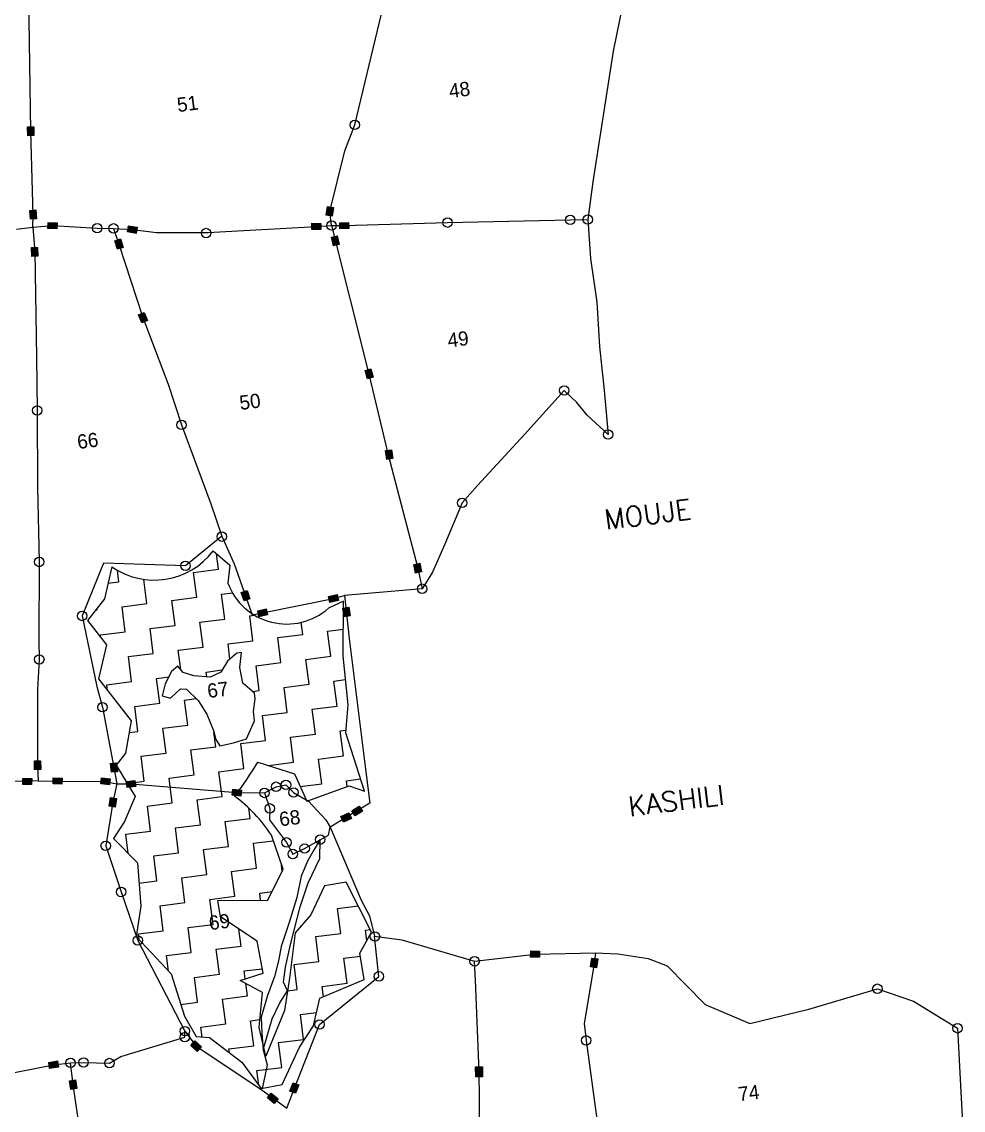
# Model space of a CAD drawing. Header units: metres. Extents: x 319146 to 321938, y 1851057 to 1854971.
# Drawn here: x 320727 to 321933, y 1852111 to 1853503 of the extents above; entities that cross this region are included whole.
import ezdxf

# ---------------------------------------------------------------- set-up
doc = ezdxf.new("R2010")
doc.units = ezdxf.units.M
doc.header["$LTSCALE"] = 0.3
for name, color, linetype in [('LINE_WATER', 4, 'Continuous'), ('POLY_HATCH', 12, 'Continuous'), ('POLY_PARCEL', 6, 'Continuous'), ('POLY_WATER', 4, 'Continuous'), ('TEXT_MAPOUT', 7, 'Continuous'), ('TEXT_PARCEL', 7, 'Continuous'), ('V_BOUND_LINE', 7, 'Continuous')]:
    doc.layers.add(name, color=color, linetype=linetype)
doc.styles.get("Standard").update_dxf_attribs({"font": 'simplex.shx'})
doc.styles.add('TEXT_MAP', font='')
doc.styles.get('TEXT_MAP').set_extended_font_data('Kruti Dev 050')

msp = doc.modelspace()

# ---------------------------------------------------------------- hatches: boundary and pattern name
for points in [[(320735.2, 1853357.5), (320743, 1853357.7), (320742.7, 1853369), (320734.9, 1853368.8)], [(320738.8, 1853250.7), (320746.5, 1853251.4), (320745.5, 1853262.6), (320737.7, 1853261.9)], [(321126.7, 1853265.6), (321119, 1853267), (321117, 1853255.9), (321124.6, 1853254.5)], [(320772.3, 1853238.4), (320772.6, 1853246.2), (320761.4, 1853246.7), (320761, 1853239)], [(320874, 1853232.7), (320875.3, 1853240.4), (320864.2, 1853242.3), (320862.9, 1853234.6)], [(321110.1, 1853237.7), (321110.2, 1853245.5), (321098.9, 1853245.6), (321098.8, 1853237.8)], [(321146, 1853238.9), (321145.8, 1853246.7), (321134.5, 1853246.3), (321134.8, 1853238.5)], [(321126.4, 1853216.8), (321133.9, 1853218.5), (321131.4, 1853229.5), (321123.8, 1853227.8)], [(320740.2, 1853203.2), (320748, 1853203.4), (320747.8, 1853214.6), (320740, 1853214.5)], [(320849.9, 1853212.4), (320857.3, 1853214.8), (320853.8, 1853225.5), (320846.4, 1853223.1)], [(320881.2, 1853118.2), (320888.4, 1853121.2), (320884, 1853131.6), (320876.8, 1853128.6)], [(321170.1, 1853046.5), (321177.5, 1853048.7), (321174.4, 1853059.5), (321166.9, 1853057.3)], [(321200.9, 1852955.8), (321193.1, 1852954.8), (321194.7, 1852943.6), (321202.4, 1852944.7)], [(321231.5, 1852798.1), (321239.2, 1852799.6), (321237, 1852810.7), (321229.4, 1852809.2)], [(321012.3, 1852762.4), (321019.6, 1852765), (321015.8, 1852775.7), (321008.5, 1852773.1)], [(321132.9, 1852762.9), (321131.2, 1852770.5), (321120.2, 1852768.1), (321121.9, 1852760.5)], [(321042.1, 1852744.7), (321040.5, 1852752.3), (321029.5, 1852749.9), (321031.1, 1852742.3)], [(321140.2, 1852742.1), (321147.9, 1852743.3), (321146.1, 1852754.4), (321138.4, 1852753.2)], [(320743.9, 1852546.5), (320751.7, 1852546.6), (320751.6, 1852557.8), (320743.8, 1852557.8)], [(320842.2, 1852543.2), (320850, 1852544), (320848.8, 1852555.2), (320841, 1852554.4)], [(320728.9, 1852535.5), (320728.8, 1852527.7), (320740, 1852527.5), (320740.2, 1852535.3)], [(320778.8, 1852527.9), (320779.1, 1852535.7), (320767.8, 1852536.1), (320767.5, 1852528.4)], [(320839.9, 1852527.2), (320840.7, 1852534.9), (320829.5, 1852536.1), (320828.7, 1852528.3)], [(320873.3, 1852525.2), (320872.4, 1852532.9), (320861.2, 1852531.5), (320862.2, 1852523.8)], [(321008.1, 1852512.7), (321008.9, 1852520.5), (320997.8, 1852521.7), (320996.9, 1852514)], [(320839.3, 1852500), (320847, 1852498.7), (320848.8, 1852509.8), (320841.1, 1852511.1)], [(321149.6, 1852484.3), (321146.2, 1852491.4), (321136, 1852486.6), (321139.4, 1852479.5)], [(321163.6, 1852493.5), (321159.4, 1852500.1), (321149.9, 1852494.1), (321154.1, 1852487.5)], [(321390.2, 1852306.7), (321390.4, 1852314.5), (321379.1, 1852314.7), (321378.9, 1852306.9)], [(321455.6, 1852294.4), (321463.3, 1852293.2), (321464.9, 1852304.4), (321457.2, 1852305.5)], [(320952.1, 1852186.1), (320957.4, 1852191.9), (320949, 1852199.5), (320943.8, 1852193.7)], [(320774.3, 1852166.2), (320773.1, 1852173.9), (320761.9, 1852172.1), (320763.1, 1852164.4)], [(321317.3, 1852166.5), (321308.5, 1852166.4), (321308.7, 1852153.7), (321317.4, 1852153.8)], [(320790.4, 1852137.6), (320798.1, 1852138.8), (320796.4, 1852150), (320788.7, 1852148.7)], [(321070.7, 1852135.4), (321078, 1852132.6), (321082, 1852143.2), (321074.7, 1852145.9)], [(321050.7, 1852119.5), (321055.6, 1852125.6), (321046.8, 1852132.6), (321041.9, 1852126.6)]]:
    msp.add_hatch(color=256).paths.add_polyline_path(points)

# ---------------------------------------------------------------- linework, layer by layer
for points in [[(320742.7, 1853369), (320743, 1853357.7), (320735.2, 1853357.5), (320734.9, 1853368.8)], [(320745.5, 1853262.6), (320746.5, 1853251.4), (320738.8, 1853250.7), (320737.7, 1853261.9)], [(321117, 1853255.9), (321119, 1853267), (321126.7, 1853265.6), (321124.6, 1853254.5)], [(320761.4, 1853246.7), (320772.6, 1853246.2), (320772.3, 1853238.4), (320761, 1853239)], [(320864.2, 1853242.3), (320875.3, 1853240.4), (320874, 1853232.7), (320862.9, 1853234.6)], [(321098.9, 1853245.6), (321110.2, 1853245.5), (321110.1, 1853237.7), (321098.8, 1853237.8)], [(321134.5, 1853246.3), (321145.8, 1853246.7), (321146, 1853238.9), (321134.8, 1853238.5)], [(321131.4, 1853229.5), (321133.9, 1853218.5), (321126.4, 1853216.8), (321123.8, 1853227.8)], [(320747.8, 1853214.6), (320748, 1853203.4), (320740.2, 1853203.2), (320740, 1853214.5)], [(320853.8, 1853225.5), (320857.3, 1853214.8), (320849.9, 1853212.4), (320846.4, 1853223.1)], [(320884, 1853131.6), (320888.4, 1853121.2), (320881.2, 1853118.2), (320876.8, 1853128.6)], [(321174.4, 1853059.5), (321177.5, 1853048.7), (321170.1, 1853046.5), (321166.9, 1853057.3)], [(321194.7, 1852943.6), (321193.1, 1852954.8), (321200.9, 1852955.8), (321202.4, 1852944.7)], [(321237, 1852810.7), (321239.2, 1852799.6), (321231.5, 1852798.1), (321229.4, 1852809.2)], [(321015.8, 1852775.7), (321019.6, 1852765), (321012.3, 1852762.4), (321008.5, 1852773.1)], [(321120.2, 1852768.1), (321131.2, 1852770.5), (321132.9, 1852762.9), (321121.9, 1852760.5)], [(321029.5, 1852749.9), (321040.5, 1852752.3), (321042.1, 1852744.7), (321031.1, 1852742.3)], [(321146.1, 1852754.4), (321147.9, 1852743.3), (321140.2, 1852742.1), (321138.4, 1852753.2)], [(320751.6, 1852557.8), (320751.7, 1852546.6), (320743.9, 1852546.5), (320743.8, 1852557.8)], [(320848.8, 1852555.2), (320850, 1852544), (320842.2, 1852543.2), (320841, 1852554.4)], [(320740, 1852527.5), (320728.8, 1852527.7), (320728.9, 1852535.5), (320740.2, 1852535.3)], [(320767.8, 1852536.1), (320779.1, 1852535.7), (320778.8, 1852527.9), (320767.5, 1852528.4)], [(320829.5, 1852536.1), (320840.7, 1852534.9), (320839.9, 1852527.2), (320828.7, 1852528.3)], [(320861.2, 1852531.5), (320872.4, 1852532.9), (320873.3, 1852525.2), (320862.2, 1852523.8)], [(320997.8, 1852521.7), (321008.9, 1852520.5), (321008.1, 1852512.7), (320996.9, 1852514)], [(320848.8, 1852509.8), (320847, 1852498.7), (320839.3, 1852500), (320841.1, 1852511.1)], [(321136, 1852486.6), (321146.2, 1852491.4), (321149.6, 1852484.3), (321139.4, 1852479.5)], [(321149.9, 1852494.1), (321159.4, 1852500.1), (321163.6, 1852493.5), (321154.1, 1852487.5)], [(321379.1, 1852314.7), (321390.4, 1852314.5), (321390.2, 1852306.7), (321378.9, 1852306.9)], [(321464.9, 1852304.4), (321463.3, 1852293.2), (321455.6, 1852294.4), (321457.2, 1852305.5)], [(320949, 1852199.5), (320957.4, 1852191.9), (320952.1, 1852186.1), (320943.8, 1852193.7)], [(320761.9, 1852172.1), (320773.1, 1852173.9), (320774.3, 1852166.2), (320763.1, 1852164.4)], [(321308.7, 1852153.7), (321308.5, 1852166.4), (321317.3, 1852166.5), (321317.4, 1852153.8)], [(320796.4, 1852150), (320798.1, 1852138.8), (320790.4, 1852137.6), (320788.7, 1852148.7)], [(321082, 1852143.2), (321078, 1852132.6), (321070.7, 1852135.4), (321074.7, 1852145.9)], [(321046.8, 1852132.6), (321055.6, 1852125.6), (321050.7, 1852119.5), (321041.9, 1852126.6)]]:
    msp.add_lwpolyline(points, close=True)
for centre in [(321153.7, 1853371.5), (321451.9, 1853250.3), (320824, 1853239.3), (320844.9, 1853239.1), (321124, 1853242.6), (321272.6, 1853246.4), (321429.5, 1853249.9), (320963.5, 1853233.1), (321421.9, 1853031.7), (320747.3, 1853006.1), (320932, 1852987.7), (321478, 1852975.3), (321291.1, 1852887.8), (320983.5, 1852844.7), (320749.8, 1852812.3), (320937, 1852807.5), (321240, 1852778.1), (320804.7, 1852743.2), (320749.9, 1852687.6), (320830.8, 1852626.5), (321065.7, 1852527.1), (321038, 1852516.8), (321053, 1852524.8), (321075.4, 1852517.4), (321045, 1852497.1), (321109.5, 1852457.1), (320834.9, 1852449.2), (321066.4, 1852453.6), (321089.6, 1852445.8), (321074.3, 1852438.7), (320854.6, 1852390.1), (321179.6, 1852333.2), (320875.9, 1852328.1), (321307.2, 1852301.4), (321184.6, 1852282.2), (321822.7, 1852266.4), (321108.6, 1852220.6), (320936.3, 1852212.2), (321925.4, 1852215.7), (320936.1, 1852204.5), (321449.9, 1852200.3), (320790, 1852171.5), (320806.5, 1852172.1), (320839.6, 1852171.3)]:
    msp.add_circle(centre, 6.03)
at = {"layer": 'LINE_WATER'}
for p, q in [((321036.4, 1852188.2), (321041.5, 1852168.9)), ((321041.5, 1852168.9), (321038.5, 1852154.5)), ((321038.5, 1852154.5), (321035.1, 1852138.9))]:
    msp.add_line(p, q, dxfattribs=at)
at = {"layer": 'POLY_HATCH'}
for p, q in [((320972.5, 1852826.5), (320993.7, 1852808.1)), ((320842.6, 1852806.2), (320833.5, 1852765.2)), ((320993.7, 1852808.1), (320991.3, 1852785.3)), ((320833.5, 1852765.2), (320811.5, 1852737.6)), ((321139.5, 1852762.1), (321120, 1852753.2)), ((321139, 1852692.4), (321139.5, 1852762.1)), ((320811.5, 1852737.6), (320836.1, 1852706.5)), ((320836.1, 1852706.5), (320825.5, 1852662.7)), ((320990.9, 1852685.5), (320982.4, 1852671.2)), ((321002.8, 1852695.8), (320990.9, 1852685.5)), ((321008.6, 1852696.5), (321002.8, 1852695.8)), ((321006.6, 1852677.2), (321008.6, 1852696.5)), ((321145.1, 1852629.7), (321139, 1852692.4)), ((320919.2, 1852672), (320910.9, 1852656.2)), ((320927.1, 1852678.8), (320919.2, 1852672)), ((320934, 1852670.9), (320927.1, 1852678.8)), ((321010.6, 1852657.2), (321006.6, 1852677.2)), ((320825.5, 1852662.7), (320867.3, 1852609)), ((320947.8, 1852666.8), (320934, 1852670.9)), ((320968.5, 1852665), (320947.8, 1852666.8)), ((320982.4, 1852671.2), (320968.5, 1852665)), ((320910.9, 1852656.2), (320907, 1852641.1)), ((320917.7, 1852638), (320930.8, 1852650)), ((320930.8, 1852650), (320938.2, 1852649.5)), ((320938.2, 1852649.5), (320953.2, 1852635.2)), ((321025.5, 1852644.4), (321010.6, 1852657.2)), ((321026.4, 1852637.2), (321025.5, 1852644.4)), ((320907, 1852641.1), (320917.7, 1852638)), ((320953.2, 1852635.2), (320964.3, 1852617.6)), ((321024.1, 1852620.8), (321026.4, 1852637.2)), ((321142.5, 1852593.7), (321145.1, 1852629.7)), ((320964.3, 1852617.6), (320972.8, 1852596.6)), ((321025.5, 1852609.2), (321024.1, 1852620.8)), ((320867.3, 1852609), (320860.2, 1852567.9)), ((321015.3, 1852585.9), (321025.5, 1852609.2)), ((320972.8, 1852596.6), (320975.7, 1852585.3)), ((321166, 1852518.9), (321142.5, 1852593.7)), ((320975.7, 1852585.3), (320981.2, 1852577.2)), ((320981.2, 1852577.2), (320998.3, 1852580.8)), ((320998.3, 1852580.8), (321015.3, 1852585.9)), ((320860.2, 1852567.9), (320848.2, 1852552.5)), ((320848.2, 1852552.5), (320872.5, 1852512.3)), ((321029.5, 1852556.4), (321076.6, 1852541.3)), ((321076.6, 1852541.3), (321092.3, 1852506.5)), ((321092.3, 1852506.5), (321146.6, 1852525.8)), ((321146.6, 1852525.8), (321166, 1852518.9)), ((320872.5, 1852512.3), (320858.9, 1852480.2)), ((320858.9, 1852480.2), (320844.7, 1852458.4)), ((321062, 1852419.2), (321047, 1852462.8)), ((320844.7, 1852458.4), (320875.4, 1852427.4)), ((320875.4, 1852427.4), (320879.8, 1852371.9)), ((321042.6, 1852379.5), (321062, 1852419.2)), ((321115.1, 1852398.1), (321097.6, 1852360.9)), ((321142.7, 1852402.8), (321115.1, 1852398.1)), ((321175.3, 1852338.9), (321142.7, 1852402.8)), ((320978.3, 1852379.2), (321042.6, 1852379.5)), ((320982, 1852358.3), (320978.3, 1852379.2)), ((320879.8, 1852371.9), (320873.8, 1852333.2)), ((321028.6, 1852327), (320982, 1852358.3)), ((321097.6, 1852360.9), (321077.6, 1852337.7)), ((321077.6, 1852337.7), (321070.3, 1852280)), ((321160.3, 1852311.8), (321175.3, 1852338.9)), ((320873.8, 1852333.2), (320918.7, 1852285.2)), ((321036.4, 1852286.2), (321028.6, 1852327)), ((321165.7, 1852278.3), (321160.3, 1852311.8)), ((320918.7, 1852285.2), (320935.7, 1852231.3)), ((321007.1, 1852276.9), (321036.4, 1852286.2)), ((321035.8, 1852261.4), (321007.1, 1852276.9)), ((321070.3, 1852280), (321063.9, 1852238.3)), ((321109, 1852254.1), (321165.7, 1852278.3)), ((321031.3, 1852216.8), (321035.8, 1852261.4)), ((321101, 1852218.9), (321109, 1852254.1)), ((320935.7, 1852231.3), (320950.7, 1852205.1)), ((321063.9, 1852238.3), (321040.1, 1852180)), ((321040.1, 1852180), (321031.3, 1852216.8)), ((321083.1, 1852191.5), (321101, 1852218.9)), ((320950.7, 1852205.1), (320967.8, 1852203.9)), ((320967.8, 1852203.9), (321009.1, 1852172.6)), ((321060.9, 1852143.9), (321083.1, 1852191.5)), ((321009.1, 1852172.6), (321034.1, 1852138.6)), ((321034.1, 1852138.6), (321060.9, 1852143.9))]:
    msp.add_line(p, q, dxfattribs=at)
at = {"layer": 'POLY_HATCH', "linetype": 'Continuous'}
for p, q in [((320979.3, 1852803), (320976.8, 1852822.8)), ((320851.8, 1852786.8), (320849.9, 1852801.6)), ((320947.4, 1852799), (320979.3, 1852803)), ((320951.5, 1852767.1), (320947.4, 1852799)), ((320837.9, 1852785), (320851.8, 1852786.8)), ((320887.7, 1852759), (320883.8, 1852790)), ((320983.3, 1852771.1), (320997.2, 1852772.9)), ((320987.4, 1852739.3), (320983.3, 1852771.1)), ((320855.9, 1852754.9), (320887.7, 1852759)), ((320859.9, 1852723.1), (320855.9, 1852754.9)), ((320919.6, 1852763), (320951.5, 1852767.1)), ((320923.7, 1852731.2), (320919.6, 1852763)), ((320821.9, 1852750.6), (320824, 1852750.9)), ((320824, 1852750.9), (320823.7, 1852752.9)), ((321019.3, 1852743.3), (321025.7, 1852744.2)), ((321023.3, 1852711.5), (321019.3, 1852743.3)), ((320891.8, 1852727.1), (320923.7, 1852731.2)), ((320895.8, 1852695.2), (320891.8, 1852727.1)), ((320955.5, 1852735.2), (320987.4, 1852739.3)), ((320959.6, 1852703.4), (320955.5, 1852735.2)), ((321087.1, 1852719.6), (321085.1, 1852735.1)), ((320828.1, 1852719), (320859.9, 1852723.1)), ((320828.4, 1852716.3), (320828.1, 1852719)), ((321055.2, 1852715.5), (321087.1, 1852719.6)), ((321059.2, 1852683.7), (321055.2, 1852715.5)), ((321118.9, 1852723.6), (321139.3, 1852726.2)), ((321123, 1852691.8), (321118.9, 1852723.6)), ((320927.7, 1852699.3), (320959.6, 1852703.4)), ((320930.9, 1852674.6), (320927.7, 1852699.3)), ((320991.5, 1852707.4), (321023.3, 1852711.5)), ((320993.9, 1852688.1), (320991.5, 1852707.4)), ((320831.4, 1852687), (320832.1, 1852687.1)), ((320832.1, 1852687.1), (320831.9, 1852689)), ((320864, 1852691.2), (320895.8, 1852695.2)), ((320868, 1852659.3), (320864, 1852691.2)), ((321091.1, 1852687.7), (321123, 1852691.8)), ((321095.2, 1852655.8), (321091.1, 1852687.7)), ((320963.6, 1852671.5), (320984.1, 1852674.1)), ((320964.4, 1852665.4), (320963.6, 1852671.5)), ((321027.4, 1852679.6), (321059.2, 1852683.7)), ((321031.4, 1852647.7), (321027.4, 1852679.6)), ((320836.2, 1852655.3), (320868, 1852659.3)), ((320899.9, 1852663.4), (320915.8, 1852665.4)), ((320904, 1852631.5), (320899.9, 1852663.4)), ((321127, 1852659.9), (321142, 1852661.8)), ((321131.1, 1852628), (321127, 1852659.9)), ((320837.1, 1852647.8), (320836.2, 1852655.3)), ((321022.9, 1852646.6), (321031.4, 1852647.7)), ((321063.3, 1852651.8), (321095.2, 1852655.8)), ((321067.4, 1852619.9), (321063.3, 1852651.8)), ((320872.1, 1852627.5), (320904, 1852631.5)), ((320935.8, 1852635.6), (320950.9, 1852637.5)), ((320939.9, 1852603.7), (320935.8, 1852635.6)), ((320876.1, 1852595.6), (320872.1, 1852627.5)), ((321035.5, 1852615.9), (321067.4, 1852619.9)), ((321039.5, 1852584), (321035.5, 1852615.9)), ((321099.2, 1852624), (321131.1, 1852628)), ((321103.3, 1852592.1), (321099.2, 1852624)), ((320908, 1852599.6), (320939.9, 1852603.7)), ((320864.7, 1852594.1), (320876.1, 1852595.6)), ((320912.1, 1852567.8), (320908, 1852599.6)), ((320975.8, 1852575.9), (320973.5, 1852594.1)), ((321071.4, 1852588), (321103.3, 1852592.1)), ((321075.5, 1852556.2), (321071.4, 1852588)), ((321135.2, 1852596.2), (321142.8, 1852597.1)), ((321139.2, 1852564.3), (321135.2, 1852596.2)), ((320943.9, 1852571.8), (320975.8, 1852575.9)), ((321007.7, 1852579.9), (321039.5, 1852584)), ((321011.7, 1852548.1), (321007.7, 1852579.9)), ((320880.2, 1852563.7), (320912.1, 1852567.8)), ((320884.3, 1852531.8), (320880.2, 1852563.7)), ((320948, 1852540), (320943.9, 1852571.8)), ((321107.3, 1852560.2), (321139.2, 1852564.3)), ((321111.4, 1852528.4), (321107.3, 1852560.2)), ((320979.9, 1852544), (321011.7, 1852548.1)), ((321043.6, 1852552.1), (321075.5, 1852556.2)), ((321043.6, 1852551.8), (321043.6, 1852552.1)), ((320916.1, 1852535.9), (320948, 1852540)), ((320920.2, 1852504), (320916.1, 1852535.9)), ((320983.9, 1852512.1), (320979.9, 1852544)), ((321143.3, 1852532.4), (321161, 1852534.7)), ((321144.2, 1852524.9), (321143.3, 1852532.4)), ((320862.4, 1852529.1), (320884.3, 1852531.8)), ((321084, 1852524.9), (321111.4, 1852528.4)), ((320952, 1852508.1), (320983.9, 1852512.1)), ((320956.1, 1852476.2), (320952, 1852508.1)), ((320888.3, 1852500), (320920.2, 1852504)), ((320892.4, 1852468.1), (320888.3, 1852500)), ((321019.8, 1852484.3), (321018.2, 1852497.3)), ((320988, 1852480.3), (321019.8, 1852484.3)), ((320992, 1852448.4), (320988, 1852480.3)), ((320860.5, 1852464.1), (320892.4, 1852468.1)), ((320863.6, 1852439.3), (320860.5, 1852464.1)), ((320924.2, 1852472.2), (320956.1, 1852476.2)), ((320928.3, 1852440.3), (320924.2, 1852472.2)), ((321023.9, 1852452.5), (321049.4, 1852455.7)), ((321028, 1852420.6), (321023.9, 1852452.5)), ((320896.4, 1852436.2), (320928.3, 1852440.3)), ((320900.5, 1852404.4), (320896.4, 1852436.2)), ((320960.2, 1852444.3), (320992, 1852448.4)), ((320964.2, 1852412.5), (320960.2, 1852444.3)), ((321059.8, 1852424.6), (321060.1, 1852424.7)), ((321060.8, 1852416.8), (321059.8, 1852424.6)), ((320932.3, 1852408.4), (320964.2, 1852412.5)), ((320936.4, 1852376.6), (320932.3, 1852408.4)), ((320996.1, 1852416.5), (321028, 1852420.6)), ((321000.1, 1852384.7), (320996.1, 1852416.5)), ((320877.5, 1852401.4), (320900.5, 1852404.4)), ((320968.3, 1852380.6), (321000.1, 1852384.7)), ((320972.3, 1852348.7), (320968.3, 1852380.6)), ((321032, 1852388.7), (321048.1, 1852390.8)), ((321033.2, 1852379.5), (321032, 1852388.7)), ((320904.5, 1852372.5), (320936.4, 1852376.6)), ((320908.6, 1852340.6), (320904.5, 1852372.5)), ((321099.8, 1852365), (321099.7, 1852365.4)), ((321131.7, 1852369), (321158.2, 1852372.4)), ((321135.7, 1852337.1), (321131.7, 1852369)), ((321099.5, 1852364.9), (321099.8, 1852365)), ((320876.7, 1852336.6), (320908.6, 1852340.6)), ((320940.5, 1852344.7), (320972.3, 1852348.7)), ((320944.5, 1852312.8), (320940.5, 1852344.7)), ((321008.2, 1852320.9), (321005.5, 1852342.5)), ((321167.6, 1852341.2), (321173.7, 1852342)), ((321169.3, 1852328), (321167.6, 1852341.2)), ((320877.7, 1852329.1), (320876.7, 1852336.6)), ((321103.9, 1852333.1), (321135.7, 1852337.1)), ((321107.9, 1852301.2), (321103.9, 1852333.1)), ((320912.6, 1852308.8), (320944.5, 1852312.8)), ((320976.4, 1852316.9), (321008.2, 1852320.9)), ((320980.4, 1852285), (320976.4, 1852316.9)), ((320915.2, 1852289), (320912.6, 1852308.8)), ((321076, 1852297.2), (321107.9, 1852301.2)), ((321080.1, 1852265.3), (321076, 1852297.2)), ((321139.8, 1852305.3), (321160.9, 1852308)), ((321143.8, 1852273.4), (321139.8, 1852305.3)), ((320948.6, 1852280.9), (320980.4, 1852285)), ((321012.3, 1852289.1), (321035.3, 1852292)), ((321013.6, 1852279), (321012.3, 1852289.1)), ((320952.6, 1852249.1), (320948.6, 1852280.9)), ((321016.4, 1852257.2), (321014.4, 1852272.9)), ((321112, 1852269.4), (321143.8, 1852273.4)), ((321113.6, 1852256.1), (321112, 1852269.4)), ((320984.5, 1852253.1), (321016.4, 1852257.2)), ((321067.8, 1852263.7), (321080.1, 1852265.3)), ((320931, 1852246.3), (320952.6, 1852249.1)), ((320988.5, 1852221.3), (320984.5, 1852253.1)), ((321020.4, 1852225.3), (321032.3, 1852226.8)), ((321084.2, 1852233.4), (321104.9, 1852236.1)), ((321088.2, 1852201.6), (321084.2, 1852233.4)), ((320956.7, 1852217.2), (320988.5, 1852221.3)), ((320958.3, 1852204.5), (320956.7, 1852217.2)), ((321024.5, 1852193.4), (321020.4, 1852225.3)), ((321056.3, 1852197.5), (321088.2, 1852201.6)), ((320992.6, 1852189.4), (321024.5, 1852193.4)), ((320993.2, 1852184.6), (320992.6, 1852189.4)), ((321060.4, 1852165.6), (321056.3, 1852197.5)), ((321028.5, 1852161.6), (321060.4, 1852165.6)), ((321030.9, 1852143), (321028.5, 1852161.6))]:
    msp.add_line(p, q, dxfattribs=at)
at = {"layer": 'POLY_HATCH'}
for centre, radius, start, end in [((320897, 1852884), 94.9, 235.045, 322.7088), ((321066.7, 1852813.3), 80.4, 200.421, 311.5482), ((320745.5, 1852718.4), 327, 321.0125, 330.2844), ((320885.6, 1852357.2), 192.9, 33.1912, 53.7572)]:
    msp.add_arc(centre, radius, start, end, dxfattribs=at)
at = {"layer": 'POLY_PARCEL'}
for p, q in [((320739, 1853363.3), (320736.2, 1853557.7)), ((321153.7, 1853371.5), (321188, 1853513.4)), ((321141.1, 1853338.4), (321153.7, 1853371.5)), ((320742.1, 1853256.6), (320739, 1853363.3)), ((321121.8, 1853260.7), (321141.1, 1853338.4)), ((320741.8, 1853240.8), (320742.1, 1853256.6)), ((321124, 1853242.6), (321121.8, 1853260.7)), ((320741.8, 1853240.8), (320766.8, 1853242.6)), ((320766.8, 1853242.6), (320824, 1853239.3)), ((321104.5, 1853241.6), (321124, 1853242.6)), ((321124, 1853242.6), (321140.3, 1853242.6)), ((321124, 1853242.6), (321171.2, 1853054.3)), ((321140.3, 1853242.6), (321272.6, 1853246.4)), ((321272.6, 1853246.4), (321429.5, 1853249.9)), ((321429.5, 1853249.9), (321451.9, 1853250.3)), ((320720.7, 1853237.9), (320741.8, 1853240.8)), ((320741.8, 1853240.8), (320744, 1853208.9)), ((320824, 1853239.3), (320844.9, 1853239.1)), ((320844.9, 1853239.1), (320851.8, 1853218.9)), ((320844.9, 1853239.1), (320869.1, 1853237.5)), ((320869.1, 1853237.5), (320899.8, 1853233.7)), ((320899.8, 1853233.7), (320965.6, 1853233.6)), ((320965.6, 1853233.6), (321104.5, 1853241.6)), ((320851.8, 1853218.9), (320882.6, 1853124.9)), ((320744, 1853208.9), (320746.3, 1853073.9)), ((320882.6, 1853124.9), (320914.8, 1853039.9)), ((320746.3, 1853073.9), (320747.3, 1853006.1)), ((321171.2, 1853054.3), (321196.2, 1852951)), ((320914.8, 1853039.9), (320932, 1852987.7)), ((320747.3, 1853006.1), (320747.4, 1852908)), ((320932, 1852987.7), (320969.6, 1852886.8)), ((321196.2, 1852951), (321234.3, 1852804.4)), ((320747.4, 1852908), (320749.8, 1852812.3)), ((320969.6, 1852886.8), (320983.7, 1852845.5)), ((320983.7, 1852845.5), (320937, 1852807.5)), ((320983.7, 1852845.5), (320999.2, 1852810.1)), ((320749.8, 1852812.3), (320749.4, 1852712.6)), ((320831.9, 1852810.9), (320804.7, 1852743.2)), ((320937, 1852807.5), (320831.9, 1852810.9)), ((320999.2, 1852810.1), (321022.6, 1852744.7)), ((321234.3, 1852804.4), (321240, 1852778.1)), ((321126.5, 1852765.5), (321140.8, 1852769.2)), ((321035.8, 1852747.3), (321126.5, 1852765.5)), ((320804.7, 1852743.2), (320823.4, 1852652.8)), ((321022.6, 1852744.7), (321035.8, 1852747.3)), ((320749.4, 1852712.6), (320749.9, 1852687.6)), ((320749.9, 1852687.6), (320747.7, 1852649.2)), ((320747.7, 1852649.2), (320747.7, 1852552.2)), ((320823.4, 1852652.8), (320830.8, 1852626.5)), ((320830.8, 1852626.5), (320845.5, 1852549.2)), ((320747.7, 1852552.2), (320748.3, 1852532.5)), ((320845.5, 1852549.2), (320849.3, 1852528.6)), ((320734.5, 1852531.5), (320639.7, 1852532.9)), ((320748.3, 1852532.5), (320734.5, 1852531.5)), ((320748.3, 1852532.5), (320773.3, 1852532)), ((320773.3, 1852532), (320834.7, 1852531.6)), ((320834.7, 1852531.6), (320849.3, 1852528.6)), ((320849.3, 1852528.6), (320844, 1852504.9)), ((320849.3, 1852528.6), (320867.3, 1852528.4)), ((320867.3, 1852528.4), (321002.9, 1852517.2)), ((321038, 1852516.8), (321053, 1852524.8)), ((321053, 1852524.8), (321065.7, 1852527.1)), ((321065.7, 1852527.1), (321075.4, 1852517.4)), ((320844, 1852504.9), (320834.9, 1852449.2)), ((321002.9, 1852517.2), (321038, 1852516.8)), ((321038, 1852516.8), (321045, 1852497.1)), ((321075.4, 1852517.4), (321094.3, 1852506.5)), ((321094.3, 1852506.5), (321116.9, 1852482.4)), ((321045, 1852497.1), (321044.4, 1852482.6)), ((321044.4, 1852482.6), (321066.4, 1852453.6)), ((321116.9, 1852482.4), (321122.2, 1852473.1)), ((321089.6, 1852445.8), (321120, 1852463)), ((321120, 1852463), (321122.2, 1852473.1)), ((320834.9, 1852449.2), (320854.6, 1852390.1)), ((321066.4, 1852453.6), (321074.3, 1852438.7)), ((321074.3, 1852438.7), (321089.6, 1852445.8)), ((320854.6, 1852390.1), (320875.9, 1852328.1)), ((320875.9, 1852328.1), (320936.3, 1852212.2)), ((321184.6, 1852282.2), (321179.1, 1852333.8)), ((321461.7, 1852312.1), (321460.1, 1852298)), ((321308.5, 1852277.1), (321307.2, 1852301.4)), ((321460.1, 1852298), (321447.6, 1852221.9)), ((321108.6, 1852220.6), (321184.6, 1852282.2)), ((321313, 1852160.1), (321308.5, 1852277.1)), ((320936.1, 1852204.5), (320936.3, 1852212.2)), ((320936.3, 1852212.2), (320950.6, 1852192.8)), ((321076.4, 1852139.3), (321108.6, 1852220.6)), ((321447.6, 1852221.9), (321449.9, 1852200.3)), ((320854.4, 1852179.8), (320936.1, 1852204.5)), ((321449.9, 1852200.3), (321464.9, 1852089.9)), ((320950.6, 1852192.8), (321033.6, 1852138)), ((320768.1, 1852169.2), (320790, 1852171.5)), ((320790, 1852171.5), (320806.5, 1852172.1)), ((320793.4, 1852143.8), (320790, 1852171.5)), ((320806.5, 1852172.1), (320839.6, 1852171.3)), ((320839.6, 1852171.3), (320854.4, 1852179.8)), ((320675.7, 1852151.1), (320768.1, 1852169.2)), ((321313.5, 1852125.8), (321313, 1852160.1)), ((320804, 1852069.1), (320793.4, 1852143.8)), ((321033.6, 1852138), (321066.6, 1852113.5)), ((321066.6, 1852113.5), (321076.4, 1852139.3)), ((321313.4, 1852045.6), (321313.5, 1852125.8))]:
    msp.add_line(p, q, dxfattribs=at)
at = {"layer": 'POLY_WATER'}
for p, q in [((321109.5, 1852457.1), (321101.6, 1852444.3)), ((321109, 1852432.8), (321109.5, 1852457.1)), ((321109.5, 1852457.1), (321109.5, 1852457.1)), ((321101.6, 1852444.3), (321093.6, 1852430.3)), ((321093.6, 1852430.3), (321085.3, 1852410.4)), ((321094, 1852401.8), (321109, 1852432.8)), ((321085.3, 1852410.4), (321079.6, 1852383.2)), ((321083.8, 1852371.3), (321094, 1852401.8)), ((321079.6, 1852383.2), (321069.3, 1852350)), ((321072, 1852324.5), (321083.8, 1852371.3)), ((321069.3, 1852350), (321059.6, 1852320.2)), ((321065.1, 1852293.9), (321072, 1852324.5)), ((321059.6, 1852320.2), (321055.9, 1852301.9)), ((321055.9, 1852301.9), (321050.9, 1852281.9)), ((321050.9, 1852281.9), (321042.1, 1852257.5)), ((321062.6, 1852274.7), (321065.1, 1852293.9)), ((321067.8, 1852263.7), (321062.6, 1852274.7)), ((321042.1, 1852257.5), (321033.8, 1852230)), ((321057.9, 1852248.2), (321067.8, 1852263.7)), ((321048, 1852228), (321057.9, 1852248.2)), ((321033.8, 1852230), (321034.7, 1852209.6)), ((321036.4, 1852188.2), (321048, 1852228)), ((321034.7, 1852209.6), (321036.4, 1852188.2))]:
    msp.add_line(p, q, dxfattribs=at)
at = {"layer": 'V_BOUND_LINE'}
for p, q in [((321496.3, 1853524.1), (321484.6, 1853465.7)), ((321484.6, 1853465.7), (321458.5, 1853298.8)), ((321458.5, 1853298.8), (321451.9, 1853250.3)), ((321451.9, 1853250.3), (321455.6, 1853200.5)), ((321455.6, 1853200.5), (321463.5, 1853144.5)), ((321463.5, 1853144.5), (321467.2, 1853088.1)), ((321467.2, 1853088.1), (321473.1, 1853031.6)), ((321421.9, 1853031.7), (321370.9, 1852975.2)), ((321438.1, 1853016.5), (321421.9, 1853031.7)), ((321473.1, 1853031.6), (321478, 1852975.3)), ((321451.2, 1852999.9), (321438.1, 1853016.5)), ((321478, 1852975.3), (321451.2, 1852999.9)), ((321370.9, 1852975.2), (321311, 1852910)), ((321311, 1852910), (321291.1, 1852887.8)), ((321291.1, 1852887.8), (321269.1, 1852835)), ((321269.1, 1852835), (321253.4, 1852799.1)), ((321253.4, 1852799.1), (321240, 1852778.1)), ((321240, 1852778.1), (321140.8, 1852769.2)), ((321140.8, 1852769.2), (321146.7, 1852714.2)), ((321146.7, 1852714.2), (321168, 1852543.7)), ((321168, 1852543.7), (321173.2, 1852503.7)), ((321173.2, 1852503.7), (321122.2, 1852473.1)), ((321122.2, 1852473.1), (321133.5, 1852446.9)), ((321133.5, 1852446.9), (321162.1, 1852379.5)), ((321162.1, 1852379.5), (321172.8, 1852359.5)), ((321172.8, 1852359.5), (321179.1, 1852333.8)), ((321179.1, 1852333.8), (321213.8, 1852329.1)), ((321213.8, 1852329.1), (321307.2, 1852301.4)), ((321307.2, 1852301.4), (321384.6, 1852310.7)), ((321384.6, 1852310.7), (321461.7, 1852312.1)), ((321461.7, 1852312.1), (321490.7, 1852310.9)), ((321490.7, 1852310.9), (321529.3, 1852305.2)), ((321529.3, 1852305.2), (321553.7, 1852295.5)), ((321553.7, 1852295.5), (321602.5, 1852246.1)), ((321735.2, 1852240), (321822.7, 1852266.4)), ((321822.7, 1852266.4), (321869.1, 1852250.5)), ((321602.5, 1852246.1), (321659.4, 1852221.7)), ((321659.4, 1852221.7), (321735.2, 1852240)), ((321869.1, 1852250.5), (321925.4, 1852215.7)), ((321925.4, 1852215.7), (321929.4, 1852134.4)), ((321929.4, 1852134.4), (321932.7, 1852077.4))]:
    msp.add_line(p, q, dxfattribs=at)

# ---------------------------------------------------------------- texts
at = {"layer": 'TEXT_MAPOUT'}
for s, p in [('MOUJE', (321475, 1852853.6)), ('KASHILI', (321505.4, 1852486.7))]:
    msp.add_text(s, height=25.3, rotation=7.2517, dxfattribs=at).set_placement(p)
at = {"layer": 'TEXT_PARCEL', "ltscale": 10, "style": 'TEXT_MAP'}
for s, p in [('48', (321275.5, 1853405.7)), ('51', (320927.4, 1853387.8)), ('49', (321273.7, 1853086.6)), ('50', (321007.3, 1853006.7)), ('66', (320799.6, 1852956.7)), ('67', (320966.1, 1852638.1)), ('68', (321058.2, 1852474)), ('69', (320968.2, 1852341.2)), ('74', (321645.8, 1852122.3))]:
    msp.add_text(s, height=18.21, rotation=7.2517, dxfattribs=at).set_placement(p)

doc.saveas('drawing.dxf')
